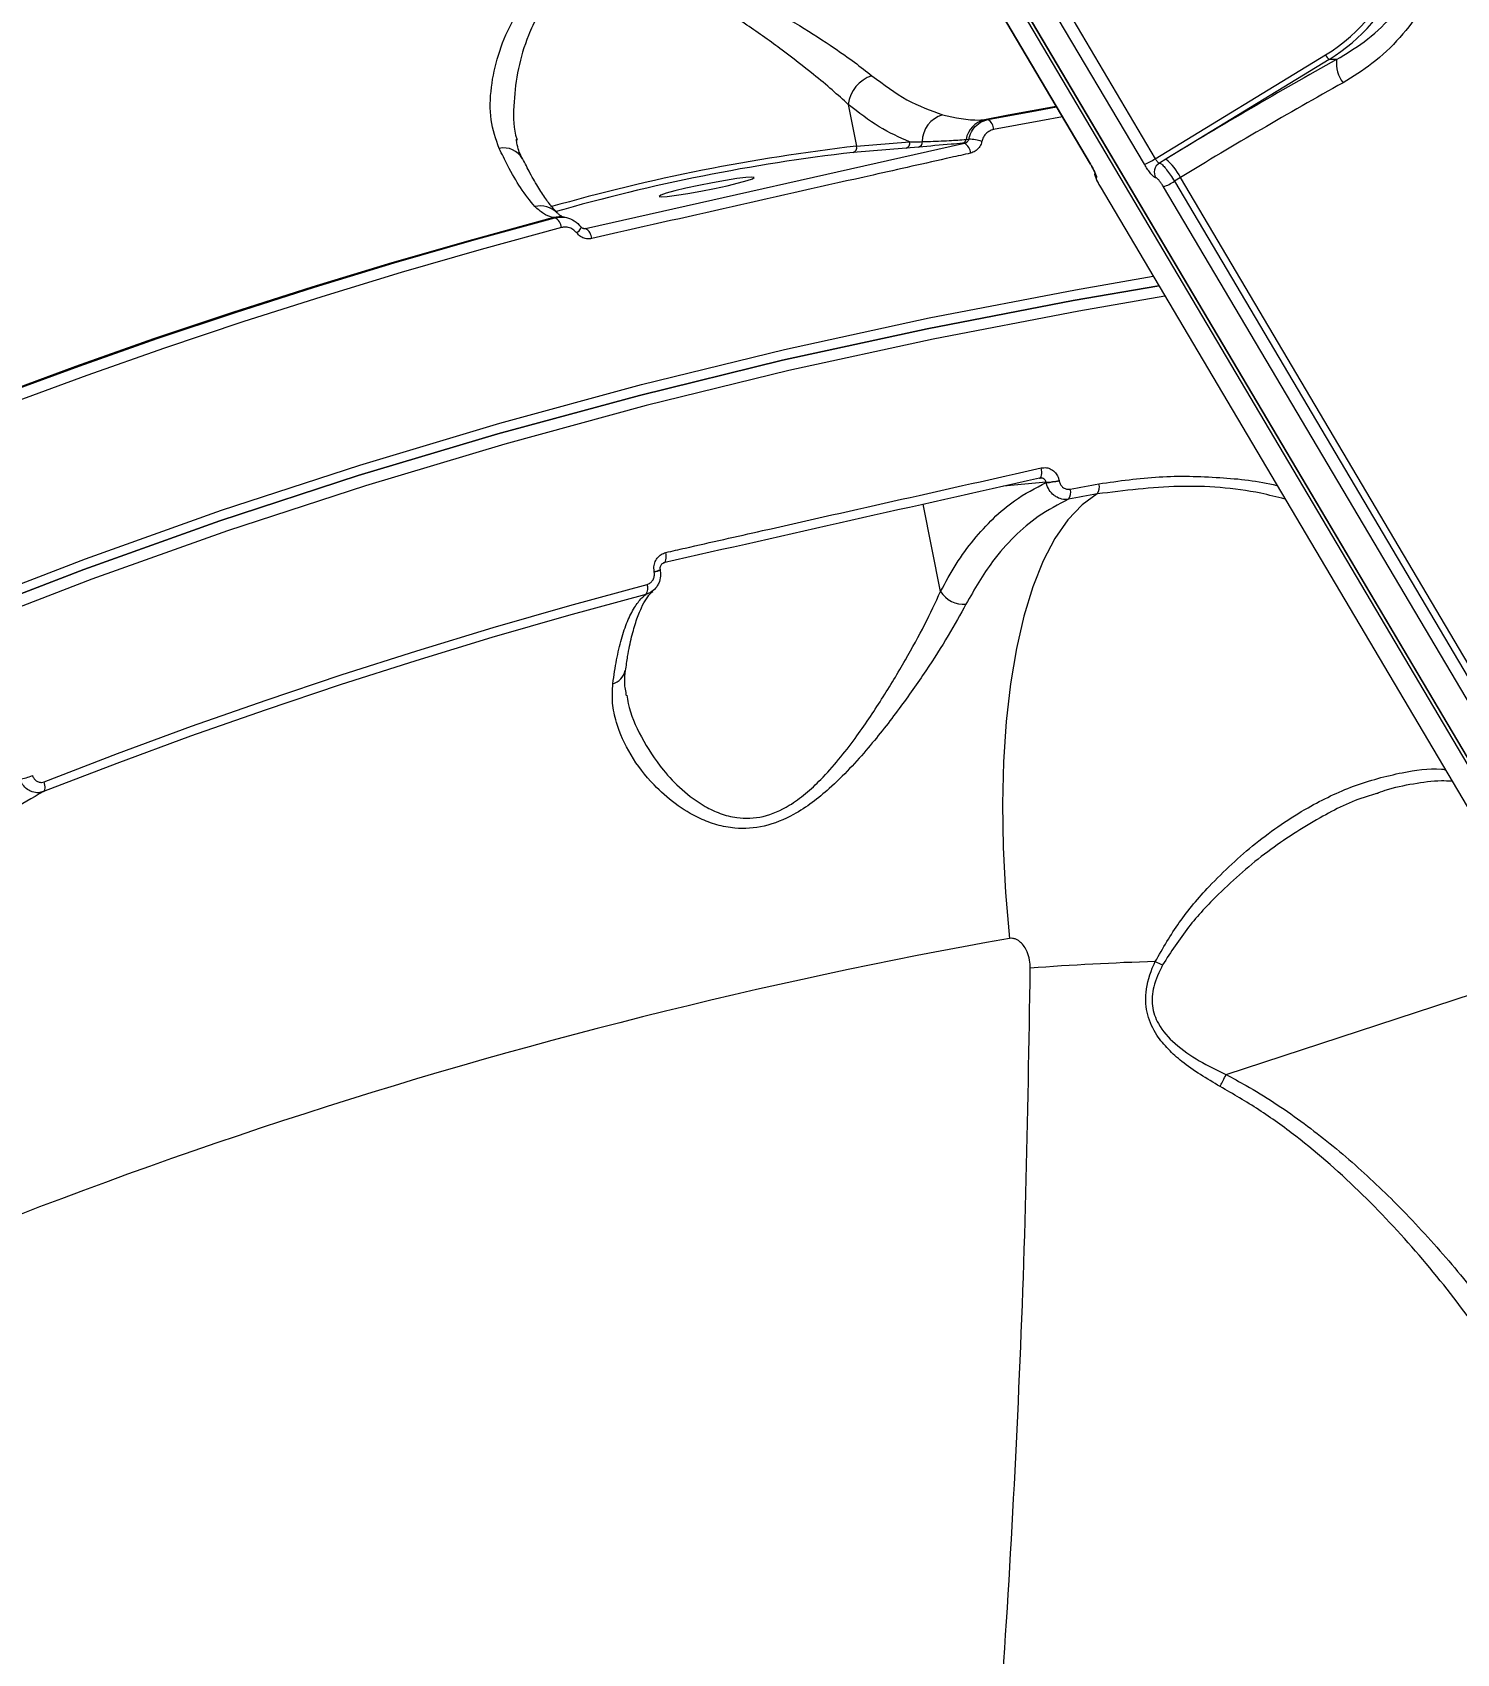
# Model space of a CAD drawing. Header units: millimetres. Extents: x -7245 to 6306, y -6696 to 5973.
# Drawn here: x 1745.1 to 1877.5, y -1408.2 to -1257.4 of the extents above; entities that cross this region are included whole.
import ezdxf

# ---------------------------------------------------------------- set-up
doc = ezdxf.new("R2010")
doc.units = ezdxf.units.MM
for name, color, linetype in [('DIKOM_ОБЪЕКТ', 7, 'Continuous'), ('DIKOM_РАЗМЕР_ЗОНА', 7, 'Continuous'), ('DIKOM_РАЗМЕР_ОБЪЕКТА', 7, 'Continuous')]:
    doc.layers.add(name, color=color, linetype=linetype)
doc.styles.add('style1', font='arial.ttf', dxfattribs={"width": 0.8})
doc.dimstyles.new('1-50', dxfattribs={"dimtxt": 300, "dimasz": 200, "dimexe": 100, "dimexo": 0, "dimgap": 100, "dimtad": 1, "dimtxsty": 'style1', "dimcen": 200, "dimclrd": 7, "dimclre": 7, "dimclrt": 7, "dimadec": 1, "dimazin": 2, "dimtfac": 1, "dimtmove": 0, "dimatfit": 2, "dimfxl": 0, "dimlwd": 25, "dimlwe": 18, "dimarcsym": 0})

# ---------------------------------------------------------------- blocks, each defined once
blk = doc.blocks.new('*D10')
at = {"layer": 'Defpoints', "color": 0, "transparency": 16777216}
for p in [(-4365.71, 2792.53), (4306.16, 475.6), (4306.16, -5965.27)]:
    blk.add_point(p, dxfattribs=at)
at = {"layer": 'DIKOM_РАЗМЕР_ОБЪЕКТА', "color": 7, "lineweight": 18, "transparency": 16777216}
for p, q in [((-4365.71, 2792.53), (-4365.71, -6065.27)), ((4306.16, 475.6), (4306.16, -6065.27))]:
    blk.add_line(p, q, dxfattribs=at)
at = {"layer": 'DIKOM_РАЗМЕР_ОБЪЕКТА', "color": 7, "lineweight": 25, "transparency": 16777216}
blk.add_line((-4165.71, -5965.27), (4106.16, -5965.27), dxfattribs=at)
at = {"layer": 'DIKOM_РАЗМЕР_ОБЪЕКТА', "color": 7, "transparency": 16777216}
for points in [[(-4165.71, -5931.93), (-4165.71, -5998.6), (-4365.71, -5965.27)], [(4106.16, -5931.93), (4106.16, -5998.6), (4306.16, -5965.27)]]:
    blk.add_solid(points, dxfattribs=at)
at = {"layer": 'DIKOM_РАЗМЕР_ОБЪЕКТА', "color": 7, "transparency": 16777216, "insert": (-85.78, -5712.1), "char_height": 300, "attachment_point": 5, "style": 'style1'}
blk.add_mtext('8650', dxfattribs=at)
blk = doc.blocks.new('*D11')
at = {"layer": 'Defpoints', "color": 0, "transparency": 16777216}
for p in [(-3472.32, 4472.83), (-6199.73, -2928.86), (1850.21, -2928.86)]:
    blk.add_point(p, dxfattribs=at)
at = {"layer": 'DIKOM_РАЗМЕР_ОБЪЕКТА', "color": 7, "lineweight": 18, "transparency": 16777216}
for p, q in [((-3472.32, 4472.83), (-6299.73, 4472.83)), ((1850.21, -2928.86), (-6299.73, -2928.86))]:
    blk.add_line(p, q, dxfattribs=at)
at = {"layer": 'DIKOM_РАЗМЕР_ОБЪЕКТА', "color": 7, "lineweight": 25, "transparency": 16777216}
blk.add_line((-6199.73, 4272.83), (-6199.73, -2728.86), dxfattribs=at)
at = {"layer": 'DIKOM_РАЗМЕР_ОБЪЕКТА', "color": 7, "transparency": 16777216}
for points in [[(-6233.06, 4272.83), (-6166.39, 4272.83), (-6199.73, 4472.83)], [(-6233.06, -2728.86), (-6166.39, -2728.86), (-6199.73, -2928.86)]]:
    blk.add_solid(points, dxfattribs=at)
at = {"layer": 'DIKOM_РАЗМЕР_ОБЪЕКТА', "color": 7, "transparency": 16777216, "insert": (-6452.9, 984.54), "char_height": 300, "attachment_point": 5, "rotation": 90, "style": 'style1'}
blk.add_mtext('7400', dxfattribs=at)
blk = doc.blocks.new('*D12')
at = {"layer": 'Defpoints', "color": 0, "transparency": 16777216}
for p in [(-5865.71, 123.34), (6306.18, -91.92), (6306.18, -6596.14)]:
    blk.add_point(p, dxfattribs=at)
at = {"layer": 'DIKOM_РАЗМЕР_ЗОНА', "color": 7, "lineweight": 18, "transparency": 16777216}
for p, q in [((-5865.71, 123.34), (-5865.71, -6696.14)), ((6306.18, -91.92), (6306.18, -6696.14))]:
    blk.add_line(p, q, dxfattribs=at)
at = {"layer": 'DIKOM_РАЗМЕР_ЗОНА', "color": 7, "lineweight": 25, "transparency": 16777216}
blk.add_line((-5665.71, -6596.14), (6106.18, -6596.14), dxfattribs=at)
at = {"layer": 'DIKOM_РАЗМЕР_ЗОНА', "color": 7, "transparency": 16777216}
for points in [[(-5665.71, -6562.81), (-5665.71, -6629.48), (-5865.71, -6596.14)], [(6106.18, -6562.81), (6106.18, -6629.48), (6306.18, -6596.14)]]:
    blk.add_solid(points, dxfattribs=at)
at = {"layer": 'DIKOM_РАЗМЕР_ЗОНА', "color": 7, "transparency": 16777216, "insert": (-71.19, -6342.97), "char_height": 300, "attachment_point": 5, "style": 'style1'}
blk.add_mtext('12150', dxfattribs=at)
blk = doc.blocks.new('*D13')
at = {"layer": 'Defpoints', "color": 0, "transparency": 16777216}
for p in [(-4231.86, 5972.83), (-6795, -4928.88), (1792.4, -4928.88)]:
    blk.add_point(p, dxfattribs=at)
at = {"layer": 'DIKOM_РАЗМЕР_ЗОНА', "color": 7, "lineweight": 18, "transparency": 16777216}
for p, q in [((-4231.86, 5972.83), (-6895, 5972.83)), ((1792.4, -4928.88), (-6895, -4928.88))]:
    blk.add_line(p, q, dxfattribs=at)
at = {"layer": 'DIKOM_РАЗМЕР_ЗОНА', "color": 7, "lineweight": 25, "transparency": 16777216}
blk.add_line((-6795, 5772.83), (-6795, -4728.88), dxfattribs=at)
at = {"layer": 'DIKOM_РАЗМЕР_ЗОНА', "color": 7, "transparency": 16777216}
for points in [[(-6828.33, 5772.83), (-6761.67, 5772.83), (-6795, 5972.83)], [(-6828.33, -4728.88), (-6761.67, -4728.88), (-6795, -4928.88)]]:
    blk.add_solid(points, dxfattribs=at)
at = {"layer": 'DIKOM_РАЗМЕР_ЗОНА', "color": 7, "transparency": 16777216, "insert": (-7048.17, 972.94), "char_height": 300, "attachment_point": 5, "rotation": 90, "style": 'style1'}
blk.add_mtext('10900', dxfattribs=at)

msp = doc.modelspace()

# ---------------------------------------------------------------- linework, layer by layer
at = {"layer": 'DIKOM_ОБЪЕКТ', "color": 7, "linetype": 'Continuous', "lineweight": 15}
for p, q in [((2051.506, -1617.791), (1806.003, -1202.922)), ((1806.332, -1202.917), (2051.835, -1617.786)), ((1806.349, -1202.923), (2051.852, -1617.792)), ((1827.199, -1242.212), (1843.431, -1269.641)), ((1827.21, -1242.217), (1843.442, -1269.647)), ((1833.241, -1241.715), (1849.473, -1269.144)), ((1848.462, -1269.659), (1832.231, -1242.229)), ((1849.473, -1269.144), (1865.303, -1259.488)), ((1865.643, -1259.916), (1850.449, -1269.185)), ((1866.343, -1259.918), (1865.643, -1259.916)), ((1820.932, -1264.104), (1821.699, -1267.979)), ((1833.594, -1265.52), (1833.919, -1265.496)), ((1790.099, -1267.301), (1790.134, -1267.423)), ((1796.483, -1275.638), (1831.739, -1267.697)), ((1821.699, -1267.979), (1826.629, -1267.575)), ((1831.739, -1267.697), (1831.56, -1267.711)), ((1831.887, -1267.348), (1832.139, -1267.328)), ((1826.3, -1268.164), (1821.37, -1268.569)), ((1827.467, -1268.063), (1826.3, -1268.164)), ((1850.449, -1269.185), (1849.859, -1269.545)), ((1843.431, -1269.641), (1843.442, -1269.647)), ((1844.346, -1271.734), (1886.447, -1342.879)), ((1844.346, -1271.734), (1844.356, -1271.74)), ((1844.356, -1271.74), (1886.457, -1342.885)), ((1892.343, -1342.899), (1850.243, -1271.754)), ((1851.809, -1270.9), (1851.252, -1271.239)), ((1851.252, -1271.239), (1893.353, -1342.384)), ((1893.91, -1342.045), (1851.809, -1270.9)), ((1793.642, -1274.636), (1793.511, -1274.614)), ((1793.858, -1274.18), (1793.898, -1274.219)), ((1794.597, -1274.597), (1794.491, -1274.579)), ((1796.083, -1275.493), (1796.056, -1275.473)), ((1796.211, -1275.595), (1796.459, -1275.635)), ((1796.459, -1275.635), (1796.483, -1275.638)), ((1839.324, -1299.236), (1835.357, -1299.606)), ((1838.764, -1298.853), (1838.696, -1298.856)), ((1839.329, -1299.262), (1839.324, -1299.236)), ((1840.525, -1299.063), (1840.53, -1299.09)), ((1829.505, -1309.396), (1827.899, -1301.28)), ((1802.887, -1307.567), (1802.882, -1307.541)), ((1803.461, -1307.364), (1803.456, -1307.338)), ((1800.194, -1316.703), (1800.186, -1316.75)), ((1870.189, -1328.159), (1869.99, -1328.214)), ((1856.061, -1354.313), (1880.809, -1346.211))]:
    msp.add_line(p, q, dxfattribs=at)
at = {"layer": 'DIKOM_ОБЪЕКТ', "color": 7, "linetype": 'Continuous', "lineweight": 15, "flags": 128}
for points in [[(1840.268, -1264.297), (1840.251, -1264.3), (1838.029, -1264.698), (1835.81, -1265.105), (1833.594, -1265.52)], [(1833.919, -1265.496), (1836.12, -1265.084), (1838.324, -1264.68), (1840.287, -1264.328)], [(1840.836, -1265.256), (1838.841, -1265.614), (1836.642, -1266.017), (1834.446, -1266.428)], [(1809.681, -1271.651), (1810.723, -1271.399), (1811.524, -1271.177), (1812.021, -1271.003), (1812.172, -1270.891), (1811.965, -1270.85), (1811.418, -1270.883), (1810.574, -1270.988), (1809.502, -1271.156), (1808.289, -1271.373), (1807.033, -1271.623), (1805.835, -1271.884), (1804.793, -1272.135), (1803.992, -1272.358), (1803.496, -1272.532), (1803.345, -1272.644), (1803.551, -1272.685), (1804.099, -1272.652), (1804.942, -1272.547), (1806.014, -1272.379), (1807.228, -1272.162), (1808.484, -1271.912), (1809.681, -1271.651)], [(1793.511, -1274.614), (1785.974, -1276.672), (1778.486, -1278.832), (1771.049, -1281.09), (1763.665, -1283.449), (1756.335, -1285.907), (1749.06, -1288.464), (1741.843, -1291.119), (1734.684, -1293.872)], [(1735.109, -1293.798), (1742.233, -1291.061), (1749.415, -1288.42), (1756.653, -1285.876), (1763.947, -1283.431), (1771.294, -1281.084), (1778.693, -1278.835), (1786.143, -1276.686), (1793.642, -1274.636)], [(1794.258, -1275.548), (1786.776, -1277.593), (1779.343, -1279.738), (1771.96, -1281.981), (1764.63, -1284.323), (1757.352, -1286.763), (1750.13, -1289.301), (1742.964, -1291.936), (1735.856, -1294.667)], [(1795.685, -1276.049), (1795.796, -1275.942), (1795.893, -1275.841), (1795.973, -1275.747), (1796.033, -1275.664), (1796.073, -1275.592), (1796.09, -1275.536), (1796.084, -1275.496), (1796.083, -1275.493)], [(1849.801, -1280.953), (1841.842, -1282.329), (1828.264, -1284.948), (1814.817, -1287.89), (1801.508, -1291.149), (1788.348, -1294.726), (1775.344, -1298.617), (1762.505, -1302.82), (1749.84, -1307.332), (1737.356, -1312.15), (1725.062, -1317.272), (1712.966, -1322.693), (1701.076, -1328.41), (1689.4, -1334.42), (1677.945, -1340.718), (1666.719, -1347.301), (1655.729, -1354.164), (1644.982, -1361.302)], [(1644.984, -1361.301), (1655.731, -1354.162), (1666.72, -1347.3), (1677.946, -1340.717), (1689.401, -1334.419), (1701.077, -1328.41), (1712.967, -1322.693), (1725.063, -1317.271), (1737.356, -1312.15), (1749.84, -1307.332), (1762.505, -1302.819), (1775.344, -1298.617), (1788.348, -1294.726), (1801.508, -1291.149), (1814.816, -1287.89), (1828.263, -1284.949), (1841.841, -1282.329), (1849.801, -1280.953)], [(1645.062, -1360.352), (1655.816, -1353.209), (1666.813, -1346.342), (1678.046, -1339.755), (1689.508, -1333.453), (1701.192, -1327.439), (1713.09, -1321.718), (1725.193, -1316.293), (1737.495, -1311.169), (1749.987, -1306.347), (1762.66, -1301.832), (1775.507, -1297.627), (1788.519, -1293.733), (1801.688, -1290.154), (1815.005, -1286.893), (1828.461, -1283.95), (1842.047, -1281.328), (1849.281, -1280.073)], [(1850.374, -1281.921), (1842.363, -1283.306), (1828.818, -1285.919), (1815.402, -1288.853), (1802.126, -1292.105), (1788.996, -1295.673), (1776.023, -1299.555), (1763.215, -1303.748), (1750.58, -1308.249), (1738.126, -1313.056), (1725.861, -1318.165), (1713.794, -1323.574), (1701.932, -1329.278), (1690.283, -1335.273), (1678.855, -1341.557), (1667.656, -1348.123), (1656.692, -1354.97), (1645.971, -1362.091)], [(1838.696, -1298.856), (1838.763, -1298.836), (1838.82, -1298.78), (1838.866, -1298.691), (1838.897, -1298.573), (1838.915, -1298.429), (1838.918, -1298.264), (1838.905, -1298.085), (1838.877, -1297.899)], [(1841.566, -1299.869), (1841.899, -1299.807), (1842.233, -1299.745), (1842.566, -1299.684), (1842.9, -1299.622), (1843.234, -1299.561), (1843.567, -1299.5), (1843.901, -1299.439), (1844.235, -1299.378)], [(1844.086, -1300.318), (1842.674, -1301.333), (1841.358, -1302.716), (1840.15, -1304.458), (1839.059, -1306.544), (1838.094, -1308.959), (1837.261, -1311.682), (1836.568, -1314.695), (1836.02, -1317.972), (1835.62, -1321.489), (1835.373, -1325.217), (1835.28, -1329.129), (1835.342, -1333.193), (1835.558, -1337.378), (1835.927, -1341.651)], [(1844.086, -1300.318), (1843.752, -1300.378), (1843.419, -1300.439), (1843.085, -1300.501), (1842.752, -1300.562), (1842.418, -1300.623), (1842.085, -1300.685), (1841.752, -1300.747), (1841.419, -1300.809)], [(1803.755, -1306.725), (1803.828, -1306.703), (1803.891, -1306.646), (1803.942, -1306.556), (1803.979, -1306.437), (1804, -1306.291), (1804.006, -1306.126), (1803.995, -1305.947), (1803.968, -1305.761)], [(1802.101, -1309.663), (1794.922, -1311.621), (1787.791, -1313.676), (1780.709, -1315.826), (1773.676, -1318.072), (1766.696, -1320.413), (1759.769, -1322.849), (1752.897, -1325.379), (1746.08, -1328.002)], [(1746.159, -1327.082), (1752.98, -1324.457), (1759.858, -1321.926), (1766.79, -1319.488), (1773.775, -1317.145), (1780.812, -1314.898), (1787.9, -1312.746), (1795.036, -1310.69), (1802.22, -1308.73)], [(1746.08, -1328.002), (1746.14, -1327.955), (1746.187, -1327.882), (1746.221, -1327.788), (1746.239, -1327.672), (1746.242, -1327.54), (1746.229, -1327.395), (1746.201, -1327.241), (1746.159, -1327.082)]]:
    msp.add_lwpolyline(points, dxfattribs=at)
at = {"layer": 'DIKOM_ОБЪЕКТ', "color": 7, "linetype": 'Continuous', "lineweight": 15}
for centre, radius, start, end in [((1857.032, -1245.808), 15.986, 301.1568, 102.58108), ((1857.012, -1245.799), 16.547, 301.43962, 84.5911), ((2089.703, -1661.278), 459.325, 119.09637, 121.39138), ((1866.38, -1258.982), 1.19, 205.12734, 231.70877), ((1869.097, -1260.31), 2.782, 171.899, 219.35823), ((1824.067, -1264.441), 3.153, 107.25978, 173.8605), ((2079.667, -1644.318), 437.447, 119.09632, 121.39141), ((1830.465, -1267.611), 2.668, 106.61685, 178.84764), ((1834.126, -1267.728), 2.271, 103.5435, 170.38082), ((1833.374, -1266.419), 1.072, 359.52501, 59.42677), ((1826.153, -1267.696), 0.491, 287.41295, 14.31267), ((1827.325, -1267.61), 0.475, 287.34916, 6.33752), ((1831.437, -1267.271), 0.457, 285.59643, 350.29618), ((1831.195, -1268.655), 1.102, 1.47556, 60.40873), ((1831.914, -1272.369), 5.047, 73.46748, 87.44328), ((1788.887, -1270.164), 2.027, 30.34601, 101.96058), ((1841.904, -1444.105), 177.282, 96.54427, 105.92949), ((1840.52, -1436.96), 169.476, 96.48811, 106.05842), ((1821.223, -1268.1), 0.491, 287.48537, 14.27965), ((1846.82, -1265.182), 4.768, 290.14975, 303.80993), ((1847.483, -1272.933), 4.78, 25.17049, 51.64033), ((1844.846, -1270.394), 0.997, 184.41551, 210.68102), ((1850.396, -1270.399), 1.009, 122.14743, 210.82269), ((1848.596, -1267.276), 4.771, 290.18744, 303.82694), ((1792.25, -1275.874), 2.336, 46.5116, 101.68089), ((1794.086, -1276.96), 2.416, 80.35269, 103.77194), ((1793.169, -1275.62), 1.091, 3.78863, 64.34883), ((1796.359, -1275.146), 0.499, 262.33965, 281.59327), ((1796.005, -1276.589), 1.064, 1.43448, 63.29137), ((1838.844, -1291.631), 7.62, 273.60861, 282.74391), ((1838.864, -1291.766), 7.511, 273.54428, 282.81145), ((1843.214, -1299.698), 1.07, 324.58442, 17.39719), ((1840.555, -1300.192), 1.061, 324.47168, 17.69958), ((1802.702, -1306.122), 1.43, 277.23023, 301.78436), ((1802.696, -1306.116), 1.463, 277.51142, 301.50318), ((1801.33, -1309.09), 0.96, 323.40566, 22.06333), ((1831.668, -1308.004), 2.572, 212.76337, 274.52765), ((1798.597, -1316.395), 1.628, 285.76931, 347.40461), ((1743.114, -1322.036), 4.868, 278.92308, 293.59557), ((1922.399, -1829.293), 495.249, 100.05563, 116.19721), ((1858.129, -1615.014), 271.356, 91.82717, 94.28584), ((1857.615, -1326.699), 18.935, 244.54482, 246.82261)]:
    msp.add_arc(centre, radius, start, end, dxfattribs=at)
for points, knots in [([(1866.343, -1259.918), (1867.216, -1259.385), (1869.096, -1258.236), (1871.452, -1256.055), (1873.602, -1253.398), (1875.303, -1250.365), (1876.304, -1247.239), (1876.737, -1244.288), (1876.52, -1242.376), (1876.411, -1241.422)], [0, 0, 0, 0, 0.1227075, 0.2642696, 0.4060011, 0.5771156, 0.7482452, 0.8743901, 1, 1, 1, 1]), ([(1877.052, -1241.772), (1877.203, -1242.818), (1877.504, -1244.914), (1877.172, -1248.195), (1876.217, -1251.657), (1874.51, -1255), (1872.294, -1257.908), (1869.837, -1260.278), (1867.865, -1261.504), (1866.946, -1262.075)], [0, 0, 0, 0, 0.1281518, 0.2567423, 0.4268139, 0.5968803, 0.737315, 0.8775717, 1, 1, 1, 1]), ([(1788.466, -1268.181), (1788.166, -1267.319), (1787.565, -1265.593), (1787.648, -1262.593), (1788.292, -1259.517), (1789.369, -1256.867), (1790.664, -1254.688), (1791.912, -1253.137), (1793.3, -1251.879), (1795.072, -1250.736), (1797.557, -1249.918), (1800.453, -1249.919), (1803.085, -1250.434), (1805.958, -1251.342), (1809.26, -1252.764), (1812.938, -1254.699), (1816.454, -1256.763), (1819.321, -1258.624), (1821.553, -1260.186), (1822.606, -1261.016), (1823.132, -1261.43)], [0, 0, 0, 0, 0.0754478, 0.1510322, 0.2213848, 0.2917225, 0.3346606, 0.3775429, 0.4104259, 0.4432536, 0.4962467, 0.5490792, 0.5889873, 0.6289751, 0.6969458, 0.7650081, 0.8363505, 0.9076315, 0.9538268, 1, 1, 1, 1]), ([(1820.932, -1264.104), (1820.445, -1263.659), (1819.463, -1262.761), (1817.419, -1261.066), (1814.797, -1259.029), (1811.63, -1256.758), (1808.299, -1254.603), (1805.353, -1252.982), (1802.757, -1251.903), (1800.433, -1251.253), (1797.847, -1251.123), (1795.673, -1251.894), (1794.175, -1253.017), (1793.015, -1254.281), (1791.995, -1255.856), (1790.968, -1258.073), (1790.154, -1260.8), (1789.794, -1263.923), (1789.749, -1266.153), (1790.063, -1267.183), (1790.099, -1267.301)], [0, 0, 0, 0, 0.0503392, 0.1014656, 0.1791, 0.2585424, 0.3314686, 0.4059273, 0.4470774, 0.4891768, 0.5421888, 0.5949303, 0.6280836, 0.6622704, 0.7075529, 0.7536134, 0.8297553, 0.9074623, 0.9894305, 1, 1, 1, 1]), ([(1823.132, -1261.43), (1824.217, -1262.244), (1826.413, -1263.891), (1828.597, -1264.663), (1829.702, -1265.054)], [0, 0, 0, 0, 0.4942308, 1, 1, 1, 1]), ([(1826.629, -1267.575), (1825.687, -1267.158), (1823.789, -1266.317), (1821.889, -1264.845), (1820.932, -1264.104)], [0, 0, 0, 0, 0.4960642, 1, 1, 1, 1]), ([(1829.702, -1265.054), (1830.851, -1265.315), (1832.154, -1265.611), (1833.442, -1265.53), (1833.594, -1265.52)], [0, 0, 0, 0, 0.8821197, 1, 1, 1, 1]), ([(1832.139, -1267.328), (1832.165, -1267.227), (1832.26, -1266.858), (1832.58, -1266.282), (1833.175, -1265.724), (1833.671, -1265.572), (1833.919, -1265.496)], [0, 0, 0, 0, 0.1105714, 0.4063824, 0.7034681, 1, 1, 1, 1]), ([(1790.644, -1269.141), (1790.612, -1269.089), (1790.359, -1268.681), (1790.16, -1268.074), (1790.082, -1267.442), (1790.067, -1267.325)], [0, 0, 0, 0, 0.1059966, 0.8332825, 1, 1, 1, 1]), ([(1826.629, -1267.575), (1826.795, -1267.574), (1827.178, -1267.572), (1827.574, -1267.562), (1827.797, -1267.557)], [0, 0, 0, 0, 0.4353055, 1, 1, 1, 1]), ([(1831.56, -1267.711), (1831.207, -1267.74), (1829.873, -1267.85), (1828.486, -1267.973), (1827.467, -1268.063)], [0, 0, 0, 0, 0.2647023, 1, 1, 1, 1]), ([(1827.797, -1267.557), (1827.969, -1267.553), (1828.829, -1267.53), (1830.193, -1267.473), (1831.367, -1267.387), (1831.887, -1267.348)], [0, 0, 0, 0, 0.1222835, 0.6114525, 1, 1, 1, 1]), ([(1831.739, -1267.697), (1831.796, -1267.679), (1831.91, -1267.644), (1832.046, -1267.528), (1832.115, -1267.413), (1832.135, -1267.343), (1832.139, -1267.328)], [0, 0, 0, 0, 0.3130345, 0.619643, 0.9173461, 1, 1, 1, 1]), ([(1833.35, -1267.532), (1833.339, -1267.577), (1833.287, -1267.785), (1833.107, -1268.125), (1832.751, -1268.473), (1832.448, -1268.575), (1832.296, -1268.626)], [0, 0, 0, 0, 0.0856233, 0.3892677, 0.6948796, 1, 1, 1, 1]), ([(1834.446, -1266.428), (1834.293, -1266.474), (1833.987, -1266.566), (1833.621, -1266.902), (1833.423, -1267.248), (1833.366, -1267.471), (1833.35, -1267.532)], [0, 0, 0, 0, 0.297015, 0.5940276, 0.8893619, 1, 1, 1, 1]), ([(1791.777, -1273.587), (1791.34, -1273.055), (1790.538, -1272.08), (1789.405, -1270.106), (1788.728, -1268.717), (1788.466, -1268.181)], [0, 0, 0, 0, 0.4251158, 0.7780845, 1, 1, 1, 1]), ([(1793.87, -1274.17), (1793.756, -1274.056), (1793.474, -1273.774), (1792.886, -1273.016), (1792.153, -1271.91), (1791.397, -1270.621), (1790.877, -1269.589), (1790.647, -1269.132)], [0, 0, 0, 0, 0.1449595, 0.3577514, 0.5818794, 0.8147106, 1, 1, 1, 1]), ([(1832.296, -1268.626), (1831.691, -1268.762), (1828.665, -1269.441), (1816.867, -1272.089), (1805.769, -1274.596), (1797.068, -1276.562)], [0, 0, 0, 0, 0.0512226, 0.2561255, 1, 1, 1, 1]), ([(1849.473, -1269.144), (1849.503, -1269.192), (1849.563, -1269.288), (1849.661, -1269.412), (1849.752, -1269.502), (1849.819, -1269.545), (1849.848, -1269.545), (1849.859, -1269.545)], [0, 0, 0, 0, 0.213963, 0.4282989, 0.6426001, 0.8579967, 1, 1, 1, 1]), ([(1843.442, -1269.647), (1843.496, -1269.741), (1843.635, -1269.979), (1843.823, -1270.338), (1843.968, -1270.658), (1844.035, -1270.871), (1844.004, -1270.892), (1843.989, -1270.903)], [0, 0, 0, 0, 0.1404871, 0.3551531, 0.5697478, 0.7849209, 1, 1, 1, 1]), ([(1843.473, -1269.719), (1843.514, -1269.787), (1843.634, -1269.991), (1843.772, -1270.26), (1843.861, -1270.454), (1843.889, -1270.531), (1843.888, -1270.529), (1843.888, -1270.528)], [0, 0, 0, 0, 0.1761229, 0.5244813, 0.7717209, 0.9353586, 1, 1, 1, 1]), ([(1843.831, -1270.544), (1843.837, -1270.591), (1843.852, -1270.707), (1843.922, -1270.912), (1844.042, -1271.185), (1844.212, -1271.509), (1844.33, -1271.703), (1844.364, -1271.759)], [0, 0, 0, 0, 0.1021356, 0.2511768, 0.5658661, 0.8742023, 1, 1, 1, 1]), ([(1849.529, -1270.917), (1849.503, -1270.912), (1849.436, -1270.902), (1849.259, -1270.756), (1849.009, -1270.472), (1848.729, -1270.091), (1848.551, -1269.803), (1848.462, -1269.659)], [0, 0, 0, 0, 0.1418777, 0.3567251, 0.5713748, 0.7856936, 1, 1, 1, 1]), ([(1849.859, -1269.545), (1849.892, -1269.552), (1849.975, -1269.57), (1850.203, -1269.77), (1850.528, -1270.152), (1850.898, -1270.663), (1851.134, -1271.047), (1851.252, -1271.239)], [0, 0, 0, 0, 0.1417289, 0.3564575, 0.5709821, 0.7855692, 1, 1, 1, 1]), ([(1843.989, -1270.903), (1843.979, -1270.911), (1843.958, -1270.925), (1844.004, -1271.067), (1844.101, -1271.28), (1844.228, -1271.518), (1844.32, -1271.677), (1844.356, -1271.74)], [0, 0, 0, 0, 0.2150436, 0.4301448, 0.6450078, 0.8593333, 1, 1, 1, 1]), ([(1850.243, -1271.754), (1850.183, -1271.658), (1850.065, -1271.466), (1849.877, -1271.212), (1849.71, -1271.024), (1849.591, -1270.926), (1849.547, -1270.919), (1849.529, -1270.917)], [0, 0, 0, 0, 0.2141094, 0.4284816, 0.6431349, 0.8580495, 1, 1, 1, 1]), ([(1793.511, -1274.614), (1793.457, -1274.602), (1793.183, -1274.538), (1792.587, -1274.298), (1792.048, -1273.825), (1791.777, -1273.587)], [0, 0, 0, 0, 0.1088666, 0.5527856, 1, 1, 1, 1]), ([(1793.642, -1274.636), (1793.736, -1274.616), (1794.091, -1274.539), (1794.726, -1274.579), (1795.487, -1274.881), (1795.866, -1275.275), (1796.056, -1275.473)], [0, 0, 0, 0, 0.1091887, 0.407973, 0.7031443, 1, 1, 1, 1]), ([(1794.499, -1274.58), (1794.499, -1274.58), (1794.534, -1274.594), (1794.334, -1274.529), (1794.096, -1274.41), (1793.969, -1274.269), (1793.912, -1274.207)], [0, 0, 0, 0, 0.0034889, 0.301721, 0.6922543, 1, 1, 1, 1]), ([(1795.685, -1276.049), (1795.572, -1275.93), (1795.346, -1275.692), (1794.896, -1275.512), (1794.522, -1275.49), (1794.314, -1275.536), (1794.258, -1275.548)], [0, 0, 0, 0, 0.295455, 0.5904523, 0.8901776, 1, 1, 1, 1]), ([(1797.068, -1276.562), (1797.028, -1276.57), (1796.834, -1276.608), (1796.476, -1276.587), (1796.025, -1276.406), (1795.799, -1276.168), (1795.685, -1276.049)], [0, 0, 0, 0, 0.0810155, 0.3909163, 0.6952212, 1, 1, 1, 1]), ([(1796.33, -1275.632), (1796.313, -1275.634), (1796.258, -1275.639), (1796.159, -1275.577), (1796.077, -1275.492), (1796.045, -1275.438), (1796.039, -1275.428)], [0, 0, 0, 0, 0.1941036, 0.6165858, 0.9349878, 1, 1, 1, 1]), ([(1796.33, -1275.642), (1796.369, -1275.646), (1796.421, -1275.653), (1796.471, -1275.641), (1796.483, -1275.638)], [0, 0, 0, 0, 0.7529112, 1, 1, 1, 1]), ([(1803.968, -1305.761), (1804.565, -1305.625), (1807.551, -1304.949), (1819.123, -1302.332), (1830.209, -1299.844), (1838.877, -1297.899)], [0, 0, 0, 0, 0.0517076, 0.258553, 1, 1, 1, 1]), ([(1838.877, -1297.899), (1839.037, -1297.88), (1839.358, -1297.843), (1839.823, -1298.009), (1840.204, -1298.318), (1840.438, -1298.696), (1840.501, -1298.961), (1840.525, -1299.063)], [0, 0, 0, 0, 0.2182065, 0.4366678, 0.652869, 0.8656283, 1, 1, 1, 1]), ([(1838.696, -1298.856), (1832.84, -1300.169), (1821.125, -1302.795), (1809.546, -1305.415), (1803.755, -1306.725)], [0, 0, 0, 0, 0.4999161, 1, 1, 1, 1]), ([(1829.505, -1309.396), (1829.982, -1308.524), (1830.935, -1306.779), (1832.588, -1304.513), (1834.402, -1302.54), (1836.62, -1300.656), (1838.335, -1299.774), (1839.329, -1299.262)], [0, 0, 0, 0, 0.1825621, 0.3651188, 0.5530298, 0.7409445, 1, 1, 1, 1]), ([(1839.324, -1299.236), (1839.317, -1299.202), (1839.298, -1299.113), (1839.213, -1298.986), (1839.067, -1298.886), (1838.908, -1298.838), (1838.805, -1298.849), (1838.764, -1298.853)], [0, 0, 0, 0, 0.1395276, 0.3604447, 0.5924732, 0.8368096, 1, 1, 1, 1]), ([(1841.419, -1300.809), (1841.256, -1300.822), (1840.893, -1300.853), (1840.416, -1300.69), (1839.965, -1300.391), (1839.594, -1299.973), (1839.397, -1299.538), (1839.337, -1299.295), (1839.329, -1299.262)], [0, 0, 0, 0, 0.1804738, 0.4028764, 0.531007, 0.7496503, 0.96642, 1, 1, 1, 1]), ([(1840.53, -1299.09), (1840.533, -1299.106), (1840.557, -1299.231), (1840.645, -1299.452), (1840.825, -1299.666), (1841.05, -1299.816), (1841.293, -1299.896), (1841.481, -1299.878), (1841.566, -1299.869)], [0, 0, 0, 0, 0.0342569, 0.2525055, 0.4706266, 0.5979346, 0.8192539, 1, 1, 1, 1]), ([(1844.235, -1299.378), (1846.1, -1299.107), (1849.83, -1298.566), (1855.377, -1298.728), (1859.049, -1299.084), (1860.789, -1299.532), (1860.797, -1299.534)], [0, 0, 0, 0, 0.3389145, 0.6778278, 0.998514, 1, 1, 1, 1]), ([(1841.419, -1300.809), (1840.457, -1301.301), (1838.687, -1302.207), (1836.348, -1304.23), (1834.029, -1306.821), (1832.665, -1309.188), (1831.871, -1310.568)], [0, 0, 0, 0, 0.2580661, 0.4749991, 0.6940699, 1, 1, 1, 1]), ([(1861.542, -1300.793), (1860.791, -1300.605), (1857.564, -1299.796), (1851.66, -1299.377), (1846.611, -1300.004), (1844.086, -1300.318)], [0, 0, 0, 0, 0.131702, 0.565852, 1, 1, 1, 1]), ([(1802.882, -1307.541), (1802.869, -1307.436), (1802.834, -1307.165), (1802.913, -1306.716), (1803.15, -1306.267), (1803.513, -1305.915), (1803.817, -1305.812), (1803.968, -1305.761)], [0, 0, 0, 0, 0.1341289, 0.3469904, 0.5632402, 0.7816694, 1, 1, 1, 1]), ([(1803.459, -1307.338), (1803.452, -1307.301), (1803.438, -1307.215), (1803.459, -1307.071), (1803.514, -1306.93), (1803.602, -1306.816), (1803.703, -1306.741), (1803.767, -1306.73), (1803.798, -1306.725)], [0, 0, 0, 0, 0.1147893, 0.2681187, 0.4221975, 0.5951803, 0.8007741, 1, 1, 1, 1]), ([(1803.431, -1307.346), (1803.457, -1307.551), (1803.511, -1307.981), (1803.361, -1308.537), (1803.083, -1309.027), (1802.689, -1309.436), (1802.298, -1309.587), (1802.101, -1309.663)], [0, 0, 0, 0, 0.2044225, 0.4300834, 0.5634548, 0.7803045, 1, 1, 1, 1]), ([(1802.22, -1308.73), (1802.222, -1308.729), (1802.32, -1308.705), (1802.508, -1308.613), (1802.704, -1308.418), (1802.844, -1308.17), (1802.921, -1307.889), (1802.898, -1307.671), (1802.887, -1307.567)], [0, 0, 0, 0, 0.0042725, 0.2198138, 0.4356073, 0.5681445, 0.7938388, 1, 1, 1, 1]), ([(1799.039, -1317.961), (1799.148, -1317.201), (1799.365, -1315.682), (1799.823, -1313.761), (1800.376, -1312.124), (1801.017, -1310.86), (1801.605, -1310.085), (1801.977, -1309.768), (1802.101, -1309.663)], [0, 0, 0, 0, 0.1827897, 0.365584, 0.5537456, 0.7419046, 0.9141967, 1, 1, 1, 1]), ([(1800.222, -1316.762), (1800.283, -1316.305), (1800.439, -1315.142), (1800.776, -1313.578), (1801.207, -1312.062), (1801.684, -1310.869), (1802.161, -1310.016), (1802.542, -1309.542), (1802.696, -1309.43), (1802.746, -1309.394)], [0, 0, 0, 0, 0.1079301, 0.2751581, 0.4412081, 0.6051419, 0.7662125, 0.9247985, 1, 1, 1, 1]), ([(1800.332, -1319.039), (1800.372, -1319.291), (1800.583, -1320.583), (1801.604, -1322.958), (1803.355, -1325.676), (1805.421, -1327.86), (1807.232, -1329.224), (1808.995, -1330.066), (1810.769, -1330.541), (1813.021, -1330.469), (1815.237, -1329.492), (1816.992, -1328.202), (1818.531, -1326.76), (1820.065, -1325.022), (1821.987, -1322.522), (1824.095, -1319.376), (1826.234, -1315.808), (1828.105, -1312.401), (1829.035, -1310.405), (1829.505, -1309.396)], [0, 0, 0, 0, 0.0224235, 0.1154634, 0.2109391, 0.2726871, 0.335635, 0.3701342, 0.405486, 0.4559954, 0.5064329, 0.5409754, 0.5765267, 0.6222958, 0.668731, 0.7525242, 0.8381514, 0.9181544, 1, 1, 1, 1]), ([(1831.871, -1310.568), (1831.349, -1311.521), (1830.291, -1313.453), (1828.164, -1316.763), (1825.693, -1320.297), (1823.285, -1323.39), (1821.074, -1325.881), (1819.334, -1327.599), (1817.585, -1329.043), (1815.593, -1330.351), (1813.116, -1331.357), (1810.653, -1331.51), (1808.68, -1331.124), (1806.765, -1330.393), (1804.755, -1329.147), (1802.528, -1327.148), (1800.568, -1324.583), (1799.405, -1321.981), (1798.937, -1319.751), (1799.005, -1318.561), (1799.039, -1317.961)], [0, 0, 0, 0, 0.0717875, 0.1456292, 0.2211703, 0.2985183, 0.3406341, 0.3832898, 0.4160996, 0.4496079, 0.4986442, 0.54779, 0.5804484, 0.6139677, 0.6704366, 0.7283129, 0.8119519, 0.8980694, 0.9486815, 1, 1, 1, 1]), ([(1800.319, -1319.106), (1800.239, -1318.691), (1800.079, -1317.867), (1800.169, -1317.094), (1800.213, -1316.709)], [0, 0, 0, 0, 0.5026816, 1, 1, 1, 1]), ([(1745.063, -1326.497), (1745.068, -1326.513), (1745.11, -1326.631), (1745.227, -1326.833), (1745.429, -1327.012), (1745.664, -1327.121), (1745.906, -1327.157), (1746.081, -1327.105), (1746.159, -1327.082)], [0, 0, 0, 0, 0.0340626, 0.2522007, 0.4704727, 0.5978649, 0.8192745, 1, 1, 1, 1]), ([(1849.477, -1343.796), (1850.186, -1342.559), (1851.623, -1340.053), (1854.804, -1336.36), (1858.77, -1332.656), (1863.323, -1329.549), (1867.929, -1327.336), (1872.107, -1326.233), (1874.986, -1325.795), (1876.307, -1325.926), (1876.421, -1325.937)], [0, 0, 0, 0, 0.120566, 0.2442799, 0.4135866, 0.587834, 0.7294869, 0.8749279, 0.9891804, 1, 1, 1, 1]), ([(1746.08, -1328.002), (1745.045, -1328.58), (1743.14, -1329.643), (1740.72, -1331.851), (1738.392, -1334.607), (1737.123, -1337.05), (1736.383, -1338.473)], [0, 0, 0, 0, 0.2580825, 0.4750111, 0.694066, 1, 1, 1, 1]), ([(1746.08, -1328.002), (1745.931, -1328.045), (1745.597, -1328.14), (1745.124, -1328.064), (1744.653, -1327.849), (1744.236, -1327.501), (1743.979, -1327.106), (1743.882, -1326.876), (1743.869, -1326.845)], [0, 0, 0, 0, 0.1804479, 0.4028811, 0.5309751, 0.7496541, 0.9663421, 1, 1, 1, 1]), ([(1869.992, -1328.189), (1870.28, -1328.081), (1871.432, -1327.653), (1873.468, -1327.239), (1875.542, -1326.944), (1876.726, -1326.986), (1877.049, -1326.997)], [0, 0, 0, 0, 0.1251019, 0.4996927, 0.8637522, 1, 1, 1, 1]), ([(1869.99, -1328.214), (1869.716, -1328.287), (1867.923, -1328.766), (1864.506, -1330.512), (1859.819, -1333.479), (1855.772, -1337.023), (1852.452, -1340.554), (1850.931, -1342.915), (1850.163, -1344.106)], [0, 0, 0, 0, 0.0344638, 0.2255733, 0.4510108, 0.682378, 0.8397702, 1, 1, 1, 1]), ([(1837.85, -1344.417), (1837.84, -1344.163), (1837.819, -1343.635), (1837.615, -1342.948), (1837.315, -1342.398), (1836.964, -1341.992), (1836.588, -1341.741), (1836.226, -1341.627), (1836.023, -1341.643), (1835.927, -1341.651)], [0, 0, 0, 0, 0.1943405, 0.4037186, 0.5538763, 0.6910396, 0.8351026, 0.9219692, 1, 1, 1, 1]), ([(1745.608, -1666.539), (1745.672, -1666.532), (1747.857, -1666.279), (1752.102, -1664.612), (1758.193, -1661.504), (1764.054, -1657.128), (1769.691, -1651.77), (1775.257, -1645.244), (1780.734, -1637.529), (1786.103, -1628.622), (1791.356, -1618.499), (1796.467, -1607.141), (1801.436, -1594.491), (1806.18, -1580.701), (1810.583, -1566.116), (1814.628, -1550.915), (1818.318, -1535.222), (1821.759, -1518.61), (1824.925, -1501.101), (1827.796, -1482.738), (1830.291, -1464.038), (1832.416, -1445.092), (1834.183, -1425.987), (1835.634, -1406.305), (1836.741, -1386.084), (1837.526, -1365.395), (1837.742, -1351.408), (1837.85, -1344.417)], [0, 0, 0, 0, 0.0012795, 0.0441888, 0.0870616, 0.1273982, 0.1677645, 0.2081002, 0.2496002, 0.2911338, 0.3326332, 0.375634, 0.4186346, 0.4622531, 0.5058722, 0.5468391, 0.5878382, 0.6288063, 0.6709674, 0.7131631, 0.7553255, 0.7955522, 0.8358071, 0.8760342, 0.9173454, 0.9586881, 1, 1, 1, 1]), ([(1855.506, -1355.423), (1854.276, -1354.696), (1852.557, -1353.682), (1850.668, -1351.982), (1849.502, -1350.586), (1848.641, -1348.797), (1848.49, -1346.48), (1849.007, -1344.814), (1849.427, -1343.903), (1849.477, -1343.796)], [0, 0, 0, 0, 0.2865126, 0.4002656, 0.5162889, 0.6574483, 0.799376, 0.9763508, 1, 1, 1, 1]), ([(1850.163, -1344.106), (1849.836, -1344.777), (1849.247, -1345.987), (1849.096, -1347.946), (1849.759, -1349.852), (1851.341, -1351.569), (1853.522, -1353.109), (1855.223, -1353.873), (1856.054, -1354.317), (1856.056, -1354.317)], [0, 0, 0, 0, 0.1595569, 0.2875193, 0.4150436, 0.5934561, 0.7961962, 0.9997077, 1, 1, 1, 1]), ([(1855.506, -1355.423), (1855.523, -1355.392), (1855.622, -1355.209), (1855.821, -1354.826), (1855.972, -1354.498), (1856.056, -1354.317)], [0, 0, 0, 0, 0.0845634, 0.4973305, 1, 1, 1, 1]), ([(1856.056, -1354.317), (1856.056, -1354.316), (1856.057, -1354.315), (1856.059, -1354.313), (1856.061, -1354.313), (1856.061, -1354.313)], [0, 0, 0, 0, 0.3630117, 0.8229642, 1, 1, 1, 1]), ([(1856.061, -1354.313), (1856.684, -1354.646), (1859.084, -1355.93), (1863.072, -1358.571), (1867.828, -1362.402), (1872.419, -1366.768), (1876.833, -1371.601), (1882.025, -1378.101), (1887.554, -1386.26), (1893.122, -1396.149), (1896.094, -1403.013), (1897.579, -1406.442)], [0, 0, 0, 0, 0.0310732, 0.1198387, 0.2089546, 0.2979303, 0.3968225, 0.4957417, 0.6636333, 0.8319733, 1, 1, 1, 1]), ([(1895.653, -1408.155), (1895.314, -1407.291), (1894.026, -1404.008), (1891.526, -1398.373), (1887.94, -1391.348), (1883.925, -1384.505), (1879.435, -1377.845), (1874.434, -1371.434), (1868.848, -1365.378), (1863.657, -1360.801), (1859.149, -1357.523), (1856.72, -1356.123), (1855.506, -1355.423)], [0, 0, 0, 0, 0.0419969, 0.1595232, 0.2774955, 0.3953181, 0.5131236, 0.6338769, 0.7545653, 0.8758678, 0.9379487, 1, 1, 1, 1]), ([(1822.825, -1691.758), (1822.846, -1691.751), (1825.23, -1690.913), (1829.811, -1688.027), (1836.523, -1683.058), (1842.998, -1676.727), (1849.359, -1669.14), (1855.571, -1660.214), (1861.612, -1649.96), (1867.347, -1638.601), (1872.765, -1626.204), (1877.86, -1612.854), (1882.715, -1598.333), (1887.302, -1582.643), (1891.599, -1565.81), (1895.511, -1548.205), (1899.034, -1529.908), (1902.171, -1511.009), (1904.974, -1491.2), (1907.42, -1470.514), (1909.486, -1448.999), (1911.073, -1428.067), (1912.192, -1407.831), (1912.798, -1394.735), (1912.963, -1387.944), (1912.969, -1387.698)], [0, 0, 0, 0, 0.0004285, 0.0492481, 0.0966888, 0.1441661, 0.1916072, 0.2404262, 0.2892845, 0.3381038, 0.3855449, 0.433022, 0.4804633, 0.529283, 0.5781419, 0.6269611, 0.6744024, 0.7218797, 0.7693213, 0.8181405, 0.8669993, 0.9158185, 0.9571073, 0.9984446, 1, 1, 1, 1]), ([(1914.719, -1390.656), (1914.571, -1395.124), (1914.169, -1407.269), (1913.061, -1426.435), (1911.453, -1448.117), (1909.458, -1469.047), (1907.067, -1489.587), (1904.266, -1509.643), (1901.056, -1529.131), (1897.507, -1547.623), (1893.64, -1565.079), (1889.481, -1581.483), (1884.962, -1597.101), (1880.084, -1611.843), (1874.856, -1625.637), (1869.392, -1638.178), (1863.717, -1649.454), (1857.859, -1659.477), (1851.722, -1668.416), (1845.316, -1676.175), (1838.662, -1682.752), (1831.888, -1687.809), (1827.225, -1690.727), (1824.819, -1691.593), (1824.711, -1691.632)], [0, 0, 0, 0, 0.0286025, 0.0777427, 0.125496, 0.1732854, 0.2210383, 0.2701784, 0.3193584, 0.3684987, 0.4162504, 0.46404, 0.5117923, 0.5609313, 0.6101108, 0.6592497, 0.7070029, 0.7547922, 0.8025448, 0.8516847, 0.9008646, 0.9500041, 0.9977567, 1, 1, 1, 1])]:
    msp.add_open_spline(points, degree=3, knots=knots, dxfattribs=at)

# ---------------------------------------------------------------- dimensions: what is measured, and where the dimension line sits
at = {"layer": 'DIKOM_РАЗМЕР_ЗОНА'}
dim = msp.add_linear_dim(base=(-6795.001, -4928.879), p1=(-4231.865, 5972.834), p2=(1792.398, -4928.879), angle=90, text='10900', dimstyle='1-50', dxfattribs=at)
dim.commit()
dim.dimension.update_dxf_attribs({"geometry": '*D13', "text_midpoint": (-6795.001, 972.936), "dimtype": 160})
dim = msp.add_linear_dim(base=(6306.184, -6596.144), p1=(-5865.714, 123.344), p2=(6306.184, -91.922), text='12150', dimstyle='1-50', dxfattribs=at)
dim.commit()
dim.dimension.update_dxf_attribs({"geometry": '*D12', "text_midpoint": (-71.192, -6596.144), "dimtype": 160})
at = {"layer": 'DIKOM_РАЗМЕР_ОБЪЕКТА'}
dim = msp.add_linear_dim(base=(-6199.728, -2928.864), p1=(-3472.315, 4472.834), p2=(1850.213, -2928.864), angle=90, text='7400', dimstyle='1-50', dxfattribs=at)
dim.commit()
dim.dimension.update_dxf_attribs({"geometry": '*D11', "text_midpoint": (-6199.728, 984.539), "dimtype": 160})
dim = msp.add_linear_dim(base=(4306.158, -5965.268), p1=(-4365.714, 2792.532), p2=(4306.158, 475.605), text='8650', dimstyle='1-50', dxfattribs=at)
dim.commit()
dim.dimension.update_dxf_attribs({"geometry": '*D10', "text_midpoint": (-85.784, -5965.268), "dimtype": 160})

doc.saveas('drawing.dxf')
